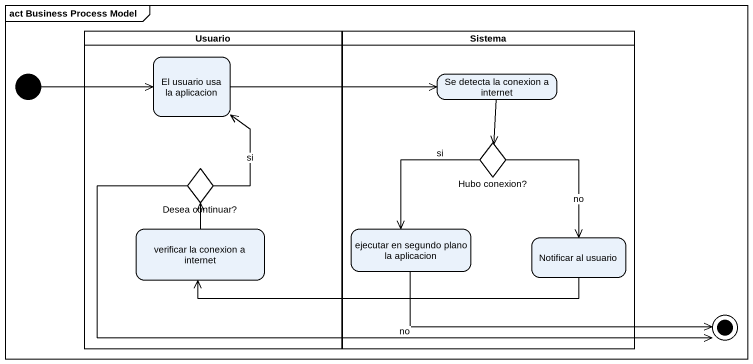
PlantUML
@startuml
mainframe act Business Process Model
hide empty description
state Usuario <<partition>> {
  state "El usuario usa la aplicacion" as El_usuario_usa_la_aplicacion
  state "Desea continuar?" as Desea_continuar <<choice>>
  state "verificar la conexion a internet" as verificar_la_conexion_a
}
state Sistema <<partition>> {
  state "Se detecta la conexion a internet" as Se_detecta_la_conexion_a
  state "Hubo conexion?" as Hubo_conexion <<choice>>
  state "ejecutar en segundo plano la aplicacion" as ejecutar_en_segundo_plano
  state "Notificar al usuario" as Notificar_al_usuario
}
state initial1 <<start>>
state final1 <<end>>
initial1 -right-> El_usuario_usa_la_aplicacion
El_usuario_usa_la_aplicacion -right-> Se_detecta_la_conexion_a
Se_detecta_la_conexion_a --> Hubo_conexion
Desea_continuar -up-> El_usuario_usa_la_aplicacion : si
Desea_continuar -right-> final1 : no
Hubo_conexion --> ejecutar_en_segundo_plano : si
Hubo_conexion --> Notificar_al_usuario : no
verificar_la_conexion_a -up-> Desea_continuar
ejecutar_en_segundo_plano -right-> final1
Notificar_al_usuario -left-> verificar_la_conexion_a
@enduml
